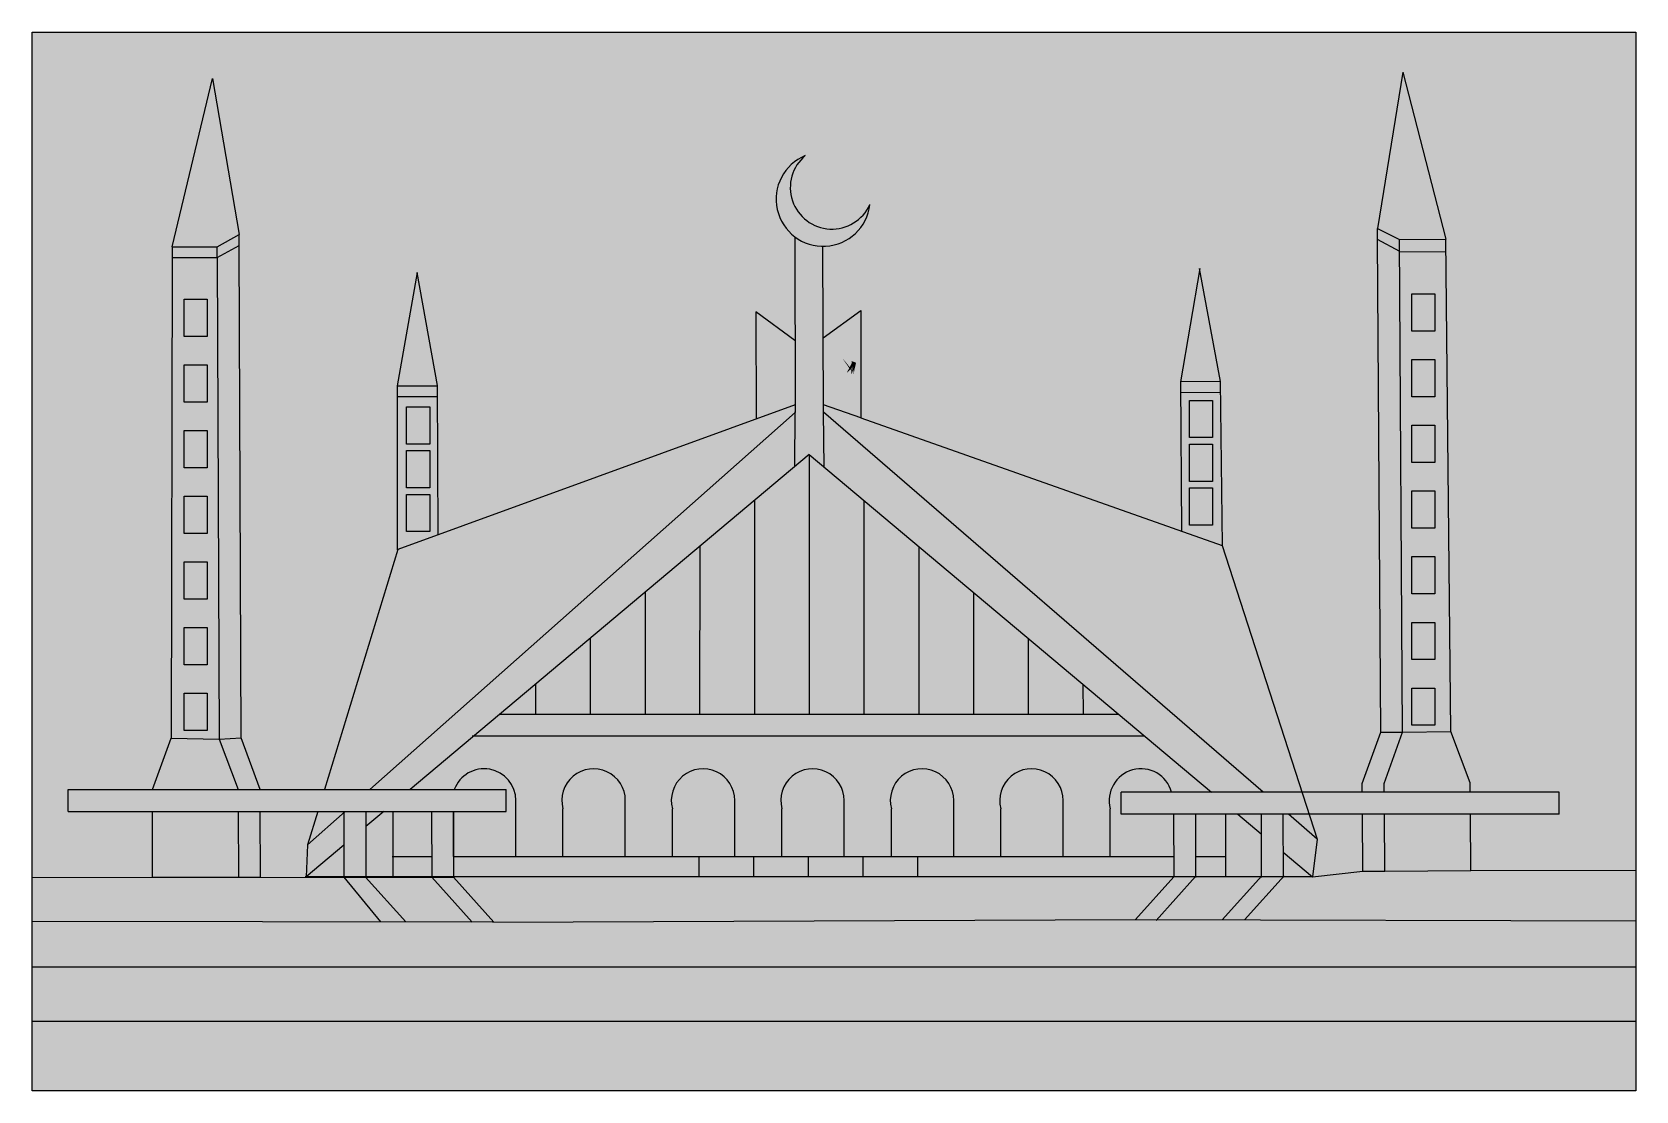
# Model space of a CAD drawing. Header units: inches. Extents: x -2.1 to 12.6, y -0.8 to 8.9.
import ezdxf

# ---------------------------------------------------------------- set-up
doc = ezdxf.new("R2010")
doc.units = ezdxf.units.IN
doc.header["$MEASUREMENT"] = 0

msp = doc.modelspace()

# ---------------------------------------------------------------- hatches: boundary and pattern name
h = msp.add_hatch(color=256)
h.set_gradient(color1=(8, 33, 8), color2=(14, 6, 249), tint=1, name='CURVED')
h.paths.add_polyline_path([(10.191, 7.065), (10.421, 8.494), (10.814, 6.97), (10.86, 2.47), (11.036, 2.002), (11.037, 1.916), (11.849, 1.916), (11.849, 1.716), (11.039, 1.716), (11.044, 1.202), (12.551, 1.205), (12.551, 8.861), (-2.099, 8.861), (-2.099, 1.138), (-1, 1.139), (-1, 1.74), (-1.77, 1.74), (-1.77, 1.94), (-1, 1.94), (-0.829, 2.41), (-0.82, 6.8), (-0.82, 6.9), (-0.452, 8.438), (-0.206, 7.011), (-0.206, 6.911), (-0.188, 2.412), (-0.015, 1.94), (0.571, 1.94), (1.24, 4.128), (1.24, 5.63), (1.42, 6.651), (1.604, 5.63), (1.604, 5.63), (1.609, 4.266), (4.87, 5.454), (4.867, 6.991, -0.580804), (4.963, 7.732, 1.255746), (5.554, 7.285, -0.381837), (5.125, 6.904), (5.13, 5.39), (5.13, 5.387), (9.146, 1.916), (9.503, 1.916), (8.773, 4.171), (8.403, 4.301), (8.394, 5.665), (8.394, 5.665), (8.568, 6.688), (8.758, 5.669), (8.774, 4.167), (9.503, 1.916), (10.052, 1.916), (10.052, 1.994), (10.22, 2.465), (10.192, 6.965)])
h = msp.add_hatch(color=256)
h.set_gradient(color1=(0, 204, 204), color2=(194, 194, 0), tint=1)
h.paths.add_polyline_path([(-0.452, 8.438), (-0.82, 6.9), (-0.41, 6.9), (-0.206, 7.011)])
h = msp.add_hatch(color=256)
h.set_gradient(color1=(0, 204, 204), color2=(194, 194, 0), tint=1)
h.paths.add_polyline_path([(10.191, 7.065), (10.392, 6.966), (10.814, 6.97), (10.421, 8.494)])
edge = h.paths.add_edge_path()
edge.add_line((10.393, 6.853), (10.815, 6.856))
edge.add_line((10.396, 6.855), (10.192, 6.965))
edge.add_line((10.192, 6.965), (10.191, 7.065))
edge.add_line((10.22, 2.465), (10.192, 6.965))
edge.add_line((10.42, 2.466), (10.392, 6.966))
edge.add_line((10.86, 2.47), (10.814, 6.97))
h = msp.add_hatch(color=0)
h.set_gradient(color1=(252, 206, 2), one_color=1, tint=1)
h.paths.add_polyline_path([(4.963, 7.732, 1.750992), (5.554, 7.285, -1.255746)])
h = msp.add_hatch(color=256)
h.set_gradient(color1=(0, 204, 204), color2=(95, 153, 76), tint=1)
h.paths.add_polyline_path([(10.392, 6.966), (10.191, 7.065), (10.192, 6.965), (10.392, 6.858)])
h.paths.add_polyline_path([(10.814, 6.97), (10.392, 6.966), (10.392, 6.858), (10.401, 6.853), (10.815, 6.856)])
h = msp.add_hatch(color=256)
h.set_gradient(color1=(0, 204, 204), color2=(95, 153, 76), tint=1)
h.paths.add_polyline_path([(-0.41, 6.9), (-0.82, 6.9), (-0.82, 6.8), (-0.41, 6.8)])
h.paths.add_polyline_path([(-0.206, 6.911), (-0.206, 7.011), (-0.41, 6.9), (-0.41, 6.8)])
h = msp.add_hatch(color=256)
h.set_gradient(color1=(0, 80, 107), color2=(127, 255, 191), tint=1, name='CURVED')
h.paths.add_polyline_path([(-0.206, 6.911), (-0.41, 6.8), (-0.39, 2.4), (-0.188, 2.412)])
h.paths.add_polyline_path([(10.392, 6.858), (10.192, 6.965), (10.22, 2.465), (10.42, 2.466)])
h.paths.add_polyline_path([(10.815, 6.856), (10.392, 6.853), (10.42, 2.466), (10.86, 2.47)])
h.paths.add_polyline_path([(10.505, 5.868), (10.716, 5.868), (10.716, 5.528), (10.505, 5.528)], flags=16)
h.paths.add_polyline_path([(10.505, 6.128), (10.505, 6.468), (10.716, 6.468), (10.716, 6.128)], flags=16)
h.paths.add_polyline_path([(10.505, 5.268), (10.716, 5.268), (10.716, 4.928), (10.505, 4.928)], flags=16)
h.paths.add_polyline_path([(10.505, 4.668), (10.716, 4.668), (10.716, 4.328), (10.505, 4.328)], flags=16)
h.paths.add_polyline_path([(10.505, 4.068), (10.716, 4.068), (10.716, 3.728), (10.505, 3.728)], flags=16)
h.paths.add_polyline_path([(10.505, 3.468), (10.716, 3.468), (10.716, 3.128), (10.505, 3.128)], flags=16)
h.paths.add_polyline_path([(10.505, 2.868), (10.716, 2.868), (10.716, 2.528), (10.505, 2.528)], flags=16)
h = msp.add_hatch(color=256)
h.set_gradient(color1=(210, 227, 28), color2=(255, 255, 127), tint=1, name='CYLINDER')
h.paths.add_polyline_path([(4.87, 5.385), (4.87, 5.385), (4.869, 4.89), (5, 5), (5.137, 4.885), (5.13, 5.39), (5.125, 6.904, -0.162363), (4.867, 6.991)])
h = msp.add_hatch(color=256)
h.set_gradient(color1=(0, 80, 107), color2=(127, 255, 191), tint=1, name='CURVED')
h.paths.add_polyline_path([(-0.41, 6.8), (-0.82, 6.8), (-0.829, 2.41), (-0.39, 2.4)])
h.paths.add_polyline_path([(-0.5, 6.42), (-0.5, 6.08), (-0.711, 6.08), (-0.711, 6.42)], flags=16)
h.paths.add_polyline_path([(-0.5, 5.82), (-0.5, 5.48), (-0.711, 5.48), (-0.711, 5.82)], flags=16)
h.paths.add_polyline_path([(-0.5, 5.22), (-0.5, 4.88), (-0.711, 4.88), (-0.711, 5.22)], flags=16)
h.paths.add_polyline_path([(-0.5, 4.62), (-0.5, 4.28), (-0.711, 4.28), (-0.711, 4.62)], flags=16)
h.paths.add_polyline_path([(-0.5, 4.02), (-0.5, 3.68), (-0.711, 3.68), (-0.711, 4.02)], flags=16)
h.paths.add_polyline_path([(-0.5, 3.42), (-0.5, 3.08), (-0.711, 3.08), (-0.711, 3.42)], flags=16)
h.paths.add_polyline_path([(-0.5, 2.82), (-0.5, 2.48), (-0.711, 2.48), (-0.711, 2.82)], flags=16)
h = msp.add_hatch(color=256)
h.set_gradient(color1=(0, 191, 255), color2=(63, 255, 0), tint=1)
h.paths.add_polyline_path([(1.42, 6.651), (1.24, 5.63), (1.604, 5.63), (1.604, 5.631)])
h = msp.add_hatch(color=256)
h.set_gradient(color1=(0, 191, 255), color2=(63, 255, 0), tint=1)
h.paths.add_polyline_path([(8.568, 6.688), (8.394, 5.666), (8.394, 5.665), (8.758, 5.669)])
h = msp.add_hatch(color=256)
h.set_gradient(one_color=1, tint=1)
h.paths.add_polyline_path([(10.716, 6.468), (10.505, 6.468), (10.505, 6.128), (10.716, 6.128)])
h.paths.add_polyline_path([(10.716, 5.868), (10.505, 5.868), (10.505, 5.528), (10.716, 5.528)])
h.paths.add_polyline_path([(10.716, 5.268), (10.505, 5.268), (10.505, 4.928), (10.716, 4.928)])
h.paths.add_polyline_path([(10.716, 4.668), (10.505, 4.668), (10.505, 4.328), (10.716, 4.328)])
h.paths.add_polyline_path([(10.716, 4.068), (10.505, 4.068), (10.505, 3.728), (10.716, 3.728)])
h.paths.add_polyline_path([(10.716, 3.468), (10.505, 3.468), (10.505, 3.128), (10.716, 3.128)])
h.paths.add_polyline_path([(10.716, 2.868), (10.505, 2.868), (10.505, 2.528), (10.716, 2.528)])
h = msp.add_hatch(color=256)
h.set_gradient(one_color=1, tint=1)
h.paths.add_polyline_path([(-0.711, 6.42), (-0.5, 6.42), (-0.5, 6.08), (-0.711, 6.08)])
h.paths.add_polyline_path([(-0.711, 5.82), (-0.5, 5.82), (-0.5, 5.48), (-0.711, 5.48)])
h.paths.add_polyline_path([(-0.711, 5.22), (-0.5, 5.22), (-0.5, 4.88), (-0.711, 4.88)])
h.paths.add_polyline_path([(-0.711, 4.62), (-0.5, 4.62), (-0.5, 4.28), (-0.711, 4.28)])
h.paths.add_polyline_path([(-0.711, 4.02), (-0.5, 4.02), (-0.5, 3.68), (-0.711, 3.68)])
h.paths.add_polyline_path([(-0.711, 3.42), (-0.5, 3.42), (-0.5, 3.08), (-0.711, 3.08)])
h = msp.add_hatch(color=256)
h.set_gradient(color1=(0, 153, 204), color2=(42, 168, 0), tint=1, name='CURVED')
h.paths.add_polyline_path([(1.604, 5.63), (1.24, 5.63), (1.24, 5.53), (1.604, 5.53)])
h = msp.add_hatch(color=256)
h.set_gradient(color1=(0, 80, 107), color2=(127, 255, 191), tint=1, name='CURVED')
h.paths.add_polyline_path([(1.604, 5.53), (1.24, 5.53), (1.24, 4.131), (1.609, 4.266)])
h.paths.add_polyline_path([(1.322, 5.437), (1.533, 5.437), (1.533, 5.097), (1.322, 5.097)], flags=16)
h.paths.add_polyline_path([(1.322, 5.037), (1.533, 5.037), (1.533, 4.697), (1.322, 4.697)], flags=16)
h.paths.add_polyline_path([(1.322, 4.637), (1.533, 4.637), (1.533, 4.297), (1.322, 4.297)], flags=16)
h.paths.add_polyline_path([(8.759, 5.569), (8.395, 5.565), (8.403, 4.301), (8.774, 4.17)])
h.paths.add_polyline_path([(8.472, 5.496), (8.683, 5.496), (8.683, 5.156), (8.472, 5.156)], flags=16)
h.paths.add_polyline_path([(8.472, 5.096), (8.683, 5.096), (8.683, 4.756), (8.472, 4.756)], flags=16)
h.paths.add_polyline_path([(8.472, 4.696), (8.683, 4.696), (8.683, 4.356), (8.472, 4.356)], flags=16)
h = msp.add_hatch(color=256)
h.set_gradient(color1=(0, 153, 204), color2=(42, 168, 0), tint=1, name='CURVED')
h.paths.add_polyline_path([(8.758, 5.669), (8.394, 5.665), (8.395, 5.565), (8.759, 5.569)])
h = msp.add_hatch(color=256)
h.set_gradient(color1=(255, 255, 255), color2=(128, 128, 128), tint=1, name='INVHEMISPHERICAL')
h.paths.add_polyline_path([(4.87, 5.385), (4.87, 5.454), (1.241, 4.132), (0.571, 1.94), (0.986, 1.94)])
h = msp.add_hatch(color=256)
h.set_gradient(one_color=1, tint=1)
h.paths.add_polyline_path([(1.533, 5.437), (1.322, 5.437), (1.322, 5.097), (1.533, 5.097)])
h.paths.add_polyline_path([(1.533, 5.037), (1.322, 5.037), (1.322, 4.697), (1.533, 4.697)])
h.paths.add_polyline_path([(1.533, 4.637), (1.322, 4.637), (1.322, 4.297), (1.533, 4.297)])
h = msp.add_hatch(color=256)
h.set_gradient(color1=(255, 255, 255), color2=(128, 128, 128), tint=1, name='INVHEMISPHERICAL')
h.paths.add_polyline_path([(5.13, 5.454), (5.13, 5.388), (9.146, 1.916), (9.503, 1.916), (8.773, 4.171)])
h = msp.add_hatch(color=256)
h.set_gradient(one_color=1, tint=1)
h.paths.add_polyline_path([(8.683, 5.496), (8.472, 5.496), (8.472, 5.156), (8.683, 5.156)])
h.paths.add_polyline_path([(8.683, 5.096), (8.472, 5.096), (8.472, 4.756), (8.683, 4.756)])
h.paths.add_polyline_path([(8.683, 4.696), (8.472, 4.696), (8.472, 4.356), (8.683, 4.356)])
h = msp.add_hatch(color=256)
h.set_gradient(color1=(97, 97, 97), color2=(128, 128, 128), tint=1, name='INVHEMISPHERICAL')
h.paths.add_polyline_path([(4.869, 4.89), (4.87, 5.385), (0.986, 1.94), (1.353, 1.94)])
h = msp.add_hatch(color=256)
h.set_gradient(color1=(97, 97, 97), color2=(128, 128, 128), tint=1, name='INVHEMISPHERICAL')
h.paths.add_polyline_path([(5.131, 5.387), (5.136, 4.886), (8.675, 1.916), (9.146, 1.916)])
h.paths.add_polyline_path([(9.377, 1.716), (9.327, 1.716), (9.328, 1.368), (9.596, 1.143), (9.641, 1.487)])
h = msp.add_hatch(color=256)
h.set_gradient(color1=(224, 224, 224), color2=(232, 232, 232), tint=1, name='INVHEMISPHERICAL')
h.paths.add_polyline_path([(3, 3.322), (2.5, 2.902), (2.5, 2.63), (3, 2.63)])
h.paths.add_polyline_path([(3.5, 3.741), (3, 3.322), (3, 2.63), (3.501, 2.63)])
h.paths.add_polyline_path([(4, 4.161), (3.5, 3.741), (3.501, 2.63), (3.999, 2.63)])
h.paths.add_polyline_path([(4.5, 4.58), (4, 4.161), (3.999, 2.63), (4.499, 2.63)])
h.paths.add_polyline_path([(5, 5), (4.5, 4.58), (4.499, 2.63), (5, 2.63)])
h.paths.add_polyline_path([(5.5, 4.58), (5, 5), (5, 2.63), (5.5, 2.63)])
h.paths.add_polyline_path([(6, 4.161), (5.5, 4.58), (5.5, 2.63), (6, 2.63)])
h.paths.add_polyline_path([(6.5, 3.741), (6, 4.161), (6, 2.63), (6.5, 2.63)])
h.paths.add_polyline_path([(7, 3.322), (6.5, 3.741), (6.5, 2.63), (7, 2.63)])
h.paths.add_polyline_path([(7.5, 2.902), (7, 3.322), (7, 2.63), (7.501, 2.63)])
h.paths.add_polyline_path([(7.5, 2.902), (7.501, 2.63), (7.824, 2.63)])
h = msp.add_hatch(color=256)
h.set_gradient(one_color=1, tint=1)
h.paths.add_polyline_path([(-0.5, 2.82), (-0.711, 2.82), (-0.711, 2.48), (-0.5, 2.48)])
h = msp.add_hatch(color=256)
h.set_gradient(color1=(224, 224, 224), color2=(232, 232, 232), tint=1, name='INVHEMISPHERICAL')
h.paths.add_polyline_path([(2.5, 2.902), (2.176, 2.63), (2.5, 2.63)])
h = msp.add_hatch(color=256)
h.set_gradient(color1=(92, 92, 92), color2=(128, 128, 128), tint=1, name='INVHEMISPHERICAL')
h.paths.add_polyline_path([(7.824, 2.63), (2.176, 2.63), (1.937, 2.43), (8.063, 2.43)])
h = msp.add_hatch(color=256)
h.set_gradient(color1=(0, 168, 224), color2=(87, 255, 171), tint=1, name='INVHEMISPHERICAL')
h.paths.add_polyline_path([(-1, 1.139), (-0.212, 1.139), (-0.215, 1.74), (-1, 1.74)])
h.paths.add_polyline_path([(-0.212, 1.139), (-0.012, 1.139), (-0.015, 1.74), (-0.215, 1.74)])
h.paths.add_polyline_path([(-0.188, 2.412), (-0.39, 2.4), (-0.215, 1.94), (-0.016, 1.94), (-0.016, 1.942)])
h = msp.add_hatch(color=256)
h.set_gradient(color1=(0, 168, 224), color2=(87, 255, 171), tint=1, name='INVHEMISPHERICAL')
h.paths.add_polyline_path([(-0.39, 2.4), (-0.829, 2.41), (-1, 1.94), (-0.216, 1.94), (-0.216, 1.942)])
h = msp.add_hatch(color=256)
h.set_gradient(color1=(224, 224, 224), color2=(232, 232, 232), tint=1, name='INVHEMISPHERICAL')
h.paths.add_polyline_path([(8.063, 2.43), (1.937, 2.43), (1.353, 1.94), (1.758, 1.94, -0.837827), (2.32, 1.84), (2.32, 1.33), (2.75, 1.33), (2.75, 1.765, -1.141187), (3.32, 1.84), (3.32, 1.33), (3.75, 1.33), (3.75, 1.765, -1.141187), (4.32, 1.84), (4.32, 1.33), (4.75, 1.33), (4.75, 1.765, -1.141187), (5.32, 1.84), (5.32, 1.33), (5.75, 1.33), (5.75, 1.765, -1.141187), (6.32, 1.84), (6.32, 1.33), (6.75, 1.33), (6.75, 1.765, -1.141187), (7.32, 1.84), (7.32, 1.33), (7.75, 1.33), (7.75, 1.765, -0.998931), (8.31, 1.916), (8.675, 1.916)])
h.paths.add_polyline_path([(1.55, 1.74), (1.2, 1.74), (1.2, 1.33), (1.551, 1.33)])
h.paths.add_polyline_path([(8.805, 1.716), (8.528, 1.716), (8.529, 1.33), (8.805, 1.33)])
h = msp.add_hatch(color=256)
h.set_gradient(color1=(0, 168, 224), color2=(87, 255, 171), tint=1, name='INVHEMISPHERICAL')
h.paths.add_polyline_path([(10.42, 2.466), (10.22, 2.465), (10.052, 1.994), (10.052, 1.916), (10.252, 1.916), (10.252, 1.995)])
h.paths.add_polyline_path([(10.86, 2.47), (10.42, 2.466), (10.252, 1.995), (10.252, 1.916), (11.037, 1.916), (11.036, 2.002)])
h.paths.add_polyline_path([(11.039, 1.716), (10.254, 1.716), (10.257, 1.195), (11.044, 1.202)])
h.paths.add_polyline_path([(10.254, 1.716), (10.054, 1.716), (10.057, 1.194), (10.257, 1.195)])
h = msp.add_hatch(color=256)
h.set_gradient(color1=(0, 255, 255), color2=(0, 255, 0), tint=1)
h.paths.add_polyline_path([(2.32, 1.84, 0.837827), (1.758, 1.94), (2.23, 1.94), (2.23, 1.74), (1.75, 1.74), (1.75, 1.33), (2.32, 1.33)])
h = msp.add_hatch(color=256)
h.set_gradient(color1=(0, 255, 255), color2=(0, 255, 0), tint=1)
h.paths.add_polyline_path([(3.32, 1.84, 1.141187), (2.75, 1.765), (2.75, 1.33), (3.32, 1.33)])
h = msp.add_hatch(color=256)
h.set_gradient(color1=(0, 255, 255), color2=(0, 255, 0), tint=1)
h.paths.add_polyline_path([(4.32, 1.84, 1.141187), (3.75, 1.765), (3.75, 1.33), (4.32, 1.33)])
h = msp.add_hatch(color=256)
h.set_gradient(color1=(0, 255, 255), color2=(0, 255, 0), tint=1)
h.paths.add_polyline_path([(5.32, 1.84, 1.141187), (4.75, 1.765), (4.75, 1.33), (5.32, 1.33)])
h = msp.add_hatch(color=256)
h.set_gradient(color1=(0, 255, 255), color2=(0, 255, 0), tint=1)
h.paths.add_polyline_path([(6.32, 1.84, 1.141187), (5.75, 1.765), (5.75, 1.33), (6.32, 1.33)])
h = msp.add_hatch(color=256)
h.set_gradient(color1=(0, 255, 255), color2=(0, 255, 0), tint=1)
h.paths.add_polyline_path([(7.32, 1.84, 1.141187), (6.75, 1.765), (6.75, 1.33), (7.32, 1.33)])
h = msp.add_hatch(color=256)
h.set_gradient(color1=(0, 255, 255), color2=(0, 255, 0), tint=1)
h.paths.add_polyline_path([(8.328, 1.716), (7.849, 1.716), (7.849, 1.916), (8.31, 1.916, 0.998931), (7.75, 1.765), (7.75, 1.33), (8.329, 1.33)])
h = msp.add_hatch(color=256)
h.set_gradient(color1=(3, 3, 3), color2=(71, 71, 71), tint=1, name='INVHEMISPHERICAL')
h.paths.add_polyline_path([(2.23, 1.74), (2.23, 1.94), (-1.77, 1.94), (-1.77, 1.74)])
h.paths.add_polyline_path([(0.748, 1.143), (0.949, 1.143), (0.951, 1.74), (0.76, 1.74), (0.748, 1.729)])
h.paths.add_polyline_path([(1.75, 1.73), (1.75, 1.74), (1.55, 1.74), (1.551, 1.143), (1.75, 1.143)])
h.paths.add_polyline_path([(1.75, 1.14), (1.553, 1.14), (1.922, 0.73), (2.11, 0.73), (2.119, 0.73)])
h.paths.add_polyline_path([(0.947, 1.14), (0.749, 1.14), (1.082, 0.731), (1.315, 0.731)])
h = msp.add_hatch(color=256)
h.set_gradient(color1=(3, 3, 3), color2=(71, 71, 71), tint=1, name='INVHEMISPHERICAL')
h.paths.add_polyline_path([(9.567, 1.716), (9.503, 1.916), (7.849, 1.916), (7.849, 1.716)])
h.paths.add_polyline_path([(8.528, 1.716), (8.328, 1.716), (8.329, 1.143), (8.527, 1.143), (8.529, 1.145)])
h.paths.add_polyline_path([(9.129, 1.143), (9.329, 1.143), (9.327, 1.716), (9.127, 1.716)])
h.paths.add_polyline_path([(8.773, 0.751), (8.977, 0.75), (9.329, 1.141), (9.329, 1.143), (9.126, 1.143)])
h.paths.add_polyline_path([(7.979, 0.753), (8.176, 0.752), (8.527, 1.143), (8.33, 1.143)])
h = msp.add_hatch(color=256)
h.set_gradient(color1=(3, 3, 3), color2=(71, 71, 71), tint=1, name='INVHEMISPHERICAL')
h.paths.add_polyline_path([(11.849, 1.916), (9.503, 1.916), (9.567, 1.716), (11.849, 1.716)])
h = msp.add_hatch(color=256)
h.set_gradient(color1=(8, 33, 8), color2=(14, 6, 249), tint=1, name='CURVED')
h.paths.add_polyline_path([(0.51, 1.74), (-0.015, 1.74), (-0.012, 1.139), (0.399, 1.139), (0.404, 1.143), (0.417, 1.435)])
h.paths.add_polyline_path([(10.054, 1.716), (9.567, 1.716), (9.641, 1.487), (9.596, 1.143), (10.057, 1.194)])
h = msp.add_hatch(color=256)
h.set_gradient(color1=(97, 97, 97), color2=(128, 128, 128), tint=1, name='INVHEMISPHERICAL')
h.paths.add_polyline_path([(0.951, 1.74), (0.951, 1.602), (1.115, 1.74)])
h.paths.add_polyline_path([(0.748, 1.433), (0.748, 1.729), (0.417, 1.435), (0.404, 1.143)])
h = msp.add_hatch(color=256)
h.set_gradient(color1=(255, 255, 255), color2=(128, 128, 128), tint=1, name='INVHEMISPHERICAL')
h.paths.add_polyline_path([(0.748, 1.729), (0.748, 1.74), (0.51, 1.74), (0.417, 1.435)])
h = msp.add_hatch(color=256)
h.set_gradient(color1=(0, 255, 255), color2=(173, 173, 173), tint=1)
h.paths.add_polyline_path([(1.2, 1.74), (1.115, 1.74), (0.951, 1.602), (0.949, 1.143), (1.2, 1.143)])
h = msp.add_hatch(color=256)
h.set_gradient(color1=(0, 255, 255), color2=(173, 173, 173), tint=1)
h.paths.add_polyline_path([(9.128, 1.537), (8.914, 1.716), (8.805, 1.716), (8.805, 1.143), (9.126, 1.143), (9.129, 1.146)])
h = msp.add_hatch(color=256)
h.set_gradient(color1=(97, 97, 97), color2=(128, 128, 128), tint=1, name='INVHEMISPHERICAL')
h.paths.add_polyline_path([(9.127, 1.716), (8.914, 1.716), (9.128, 1.537)])
h = msp.add_hatch(color=256)
h.set_gradient(color1=(255, 255, 255), color2=(128, 128, 128), tint=1, name='INVHEMISPHERICAL')
h.paths.add_polyline_path([(9.567, 1.716), (9.377, 1.716), (9.641, 1.487)])
h = msp.add_hatch(color=256)
h.set_gradient(color1=(0, 255, 255), color2=(173, 173, 173), tint=1)
h.paths.add_polyline_path([(0.748, 1.433), (0.404, 1.143), (0.748, 1.143)])
h = msp.add_hatch(color=256)
h.set_gradient(color1=(173, 173, 173), tint=1, name='SPHERICAL')
h.paths.add_polyline_path([(1.551, 1.33), (1.2, 1.33), (1.2, 1.143), (1.551, 1.143)])
h = msp.add_hatch(color=256)
h.set_gradient(color1=(173, 173, 173), tint=1, name='SPHERICAL')
h.paths.add_polyline_path([(3.99, 1.33), (1.75, 1.33), (1.75, 1.143), (3.99, 1.143)])
h = msp.add_hatch(color=256)
h.set_gradient(color1=(124, 18, 237), color2=(210, 45, 199), tint=1)
h.paths.add_polyline_path([(4.49, 1.33), (3.99, 1.33), (3.99, 1.143), (4.492, 1.143)])
h.paths.add_polyline_path([(4.99, 1.33), (4.49, 1.33), (4.492, 1.143), (4.989, 1.143)])
h.paths.add_polyline_path([(5.49, 1.33), (4.99, 1.33), (4.989, 1.143), (5.491, 1.143)])
h.paths.add_polyline_path([(5.99, 1.33), (5.49, 1.33), (5.491, 1.143), (5.99, 1.143)])
h = msp.add_hatch(color=256)
h.set_gradient(color1=(173, 173, 173), tint=1, name='SPHERICAL')
h.paths.add_polyline_path([(8.329, 1.33), (5.99, 1.33), (5.99, 1.143), (8.329, 1.143)])
h = msp.add_hatch(color=256)
h.set_gradient(color1=(173, 173, 173), tint=1, name='SPHERICAL')
h.paths.add_polyline_path([(8.805, 1.33), (8.529, 1.33), (8.529, 1.143), (8.805, 1.143)])
h = msp.add_hatch(color=256)
h.set_gradient(color1=(0, 255, 255), color2=(173, 173, 173), tint=1)
h.paths.add_polyline_path([(9.328, 1.368), (9.329, 1.143), (9.596, 1.143)])
h = msp.add_hatch(color=256)
h.set_gradient(color1=(8, 33, 8), color2=(20, 235, 217), tint=1, name='INVCURVED')
h.paths.add_polyline_path([(12.551, 1.205), (11.044, 1.202), (10.257, 1.195), (10.057, 1.194), (9.596, 1.143), (9.331, 1.143), (8.977, 0.75), (12.551, 0.74)])
h = msp.add_hatch(color=256)
h.set_gradient(color1=(8, 33, 8), color2=(20, 235, 217), tint=1, name='INVCURVED')
h.paths.add_polyline_path([(0.749, 1.14), (-2.099, 1.138), (-2.099, 0.735), (1.082, 0.731)])
h = msp.add_hatch(color=256)
h.set_gradient(color1=(8, 33, 8), color2=(20, 235, 217), tint=1, name='INVCURVED')
h.paths.add_polyline_path([(1.553, 1.14), (0.947, 1.14), (1.315, 0.731), (1.922, 0.73)])
h = msp.add_hatch(color=256)
h.set_gradient(color1=(8, 33, 8), color2=(20, 235, 217), tint=1, name='INVCURVED')
h.paths.add_polyline_path([(8.329, 1.142), (8.329, 1.143), (1.75, 1.143), (1.75, 1.14), (2.119, 0.73), (7.979, 0.753)])
h = msp.add_hatch(color=256)
h.set_gradient(color1=(8, 33, 8), color2=(20, 235, 217), tint=1, name='INVCURVED')
h.paths.add_polyline_path([(9.126, 1.143), (8.527, 1.143), (8.176, 0.752), (8.773, 0.751)])
h = msp.add_hatch(color=256)
h.set_gradient(color1=(8, 33, 8), color2=(83, 240, 15), tint=1, name='INVCURVED')
h.paths.add_polyline_path([(12.551, 0.74), (7.981, 0.753), (2.119, 0.73), (2.119, 0.73), (-2.099, 0.735), (-2.099, 0.321), (12.551, 0.322)])
h.paths.add_polyline_path([(12.551, 0.322), (-2.099, 0.321), (-2.099, -0.177), (12.551, -0.177)])
h.paths.add_polyline_path([(12.551, -0.177), (-2.099, -0.177), (-2.099, -0.813), (12.551, -0.813)])

# ---------------------------------------------------------------- linework, layer by layer
for p, q in [((-0.82, 6.9), (-0.452, 8.438)), ((-0.452, 8.438), (-0.206, 7.011)), ((10.421, 8.494), (10.191, 7.065)), ((10.421, 8.494), (10.814, 6.97)), ((10.192, 6.965), (10.191, 7.065)), ((10.191, 7.065), (10.392, 6.966)), ((-0.82, 6.9), (-0.41, 6.9)), ((-0.82, 6.9), (-0.82, 6.8)), ((-0.41, 6.9), (-0.206, 7.011)), ((-0.41, 6.8), (-0.206, 6.911)), ((-0.41, 6.8), (-0.41, 6.9)), ((-0.206, 6.911), (-0.206, 7.011)), ((-0.188, 2.412), (-0.206, 6.911)), ((4.867, 6.991), (4.87, 5.385)), ((5.13, 5.39), (5.125, 6.904)), ((10.22, 2.465), (10.192, 6.965)), ((10.396, 6.855), (10.192, 6.965)), ((10.392, 6.966), (10.814, 6.97)), ((10.42, 2.466), (10.392, 6.966)), ((10.86, 2.47), (10.814, 6.97)), ((-0.82, 6.8), (-0.829, 2.41)), ((-0.82, 6.8), (-0.41, 6.8)), ((-0.41, 6.8), (-0.39, 2.4)), ((10.393, 6.853), (10.815, 6.856)), ((1.24, 5.63), (1.422, 6.664)), ((1.604, 5.631), (1.418, 6.664)), ((8.394, 5.666), (8.57, 6.701)), ((8.758, 5.669), (8.566, 6.701)), ((4.869, 6.042, 1), (4.513, 6.305, 1)), ((4.513, 6.305, 0.998), (4.515, 5.324, 0.201)), ((5.128, 6.066, 1), (5.47, 6.317, 1)), ((5.47, 6.317, 1), (5.471, 5.334, 0.16)), ((1.24, 4.13), (1.24, 5.63)), ((1.24, 5.63), (1.604, 5.63)), ((1.609, 4.266), (1.604, 5.631)), ((8.758, 5.669), (8.394, 5.665)), ((8.403, 4.301), (8.394, 5.666)), ((8.759, 5.569), (8.396, 5.565)), ((8.774, 4.169), (8.758, 5.669)), ((1.24, 5.53), (1.604, 5.53)), ((4.87, 5.454), (1.241, 4.132)), ((5.471, 5.335), (5.13, 5.454)), ((0.986, 1.94), (4.87, 5.385)), ((4.869, 4.89), (4.87, 5.39)), ((5.137, 4.885), (5.13, 5.39)), ((9.146, 1.916), (5.13, 5.387)), ((5.36, 5.38), (5.36, 5.38, 1)), ((5.471, 5.335), (8.773, 4.171)), ((5, 5), (1.353, 1.94)), ((5, 5), (8.675, 1.916)), ((5, 5), (5, 2.63)), ((4.5, 4.58), (4.499, 2.63)), ((5.5, 4.58), (5.5, 2.63)), ((1.241, 4.132), (0.571, 1.94)), ((4, 4.161), (3.999, 2.63)), ((6, 4.161), (6, 2.63)), ((8.773, 4.171), (9.641, 1.487)), ((3.5, 3.741), (3.501, 2.63)), ((6.5, 3.741), (6.5, 2.63)), ((3, 3.322), (3, 2.63)), ((7, 3.322), (7, 2.63)), ((2.5, 2.902), (2.5, 2.63)), ((7.5, 2.902), (7.501, 2.63)), ((2.176, 2.63), (7.824, 2.63)), ((-1, 1.94), (-0.829, 2.41)), ((-0.829, 2.41), (-0.39, 2.4)), ((-0.39, 2.4), (-0.188, 2.412)), ((-0.39, 2.4), (-0.216, 1.942)), ((-0.016, 1.942), (-0.188, 2.412)), ((1.92, 2.43), (8.063, 2.43)), ((10.052, 1.994), (10.22, 2.465)), ((10.22, 2.465), (10.42, 2.466)), ((10.252, 1.995), (10.42, 2.466)), ((10.42, 2.466), (10.86, 2.47)), ((11.036, 2.002), (10.86, 2.47)), ((-1.77, 1.94), (2.23, 1.94)), ((-1.77, 1.74), (-1.77, 1.94)), ((-0.216, 1.94), (-0.216, 1.942)), ((-0.016, 1.94), (-0.016, 1.942)), ((2.23, 1.74), (2.23, 1.94)), ((11.849, 1.916), (7.849, 1.916)), ((7.849, 1.716), (7.849, 1.916)), ((10.052, 1.916), (10.052, 1.994)), ((10.252, 1.916), (10.252, 1.995)), ((11.037, 1.916), (11.036, 2.002)), ((11.849, 1.716), (11.849, 1.916)), ((2.32, 1.33), (2.32, 1.84)), ((2.75, 1.33), (2.75, 1.765)), ((3.32, 1.33), (3.32, 1.84)), ((3.75, 1.33), (3.75, 1.765)), ((4.32, 1.33), (4.32, 1.84)), ((4.75, 1.33), (4.75, 1.765)), ((5.32, 1.33), (5.32, 1.84)), ((5.75, 1.33), (5.75, 1.765)), ((6.32, 1.33), (6.32, 1.84)), ((6.75, 1.33), (6.75, 1.765)), ((7.32, 1.33), (7.32, 1.84)), ((7.75, 1.33), (7.75, 1.765)), ((-1.77, 1.74), (2.23, 1.74)), ((-1, 1.14), (-1, 1.74)), ((-0.212, 1.142), (-0.215, 1.74)), ((-0.012, 1.142), (-0.015, 1.74)), ((0.417, 1.435), (0.76, 1.74)), ((0.51, 1.74), (0.417, 1.435)), ((0.748, 1.741), (0.748, 1.14)), ((0.951, 1.74), (0.949, 1.14)), ((1.115, 1.74), (0.951, 1.602)), ((1.2, 1.143), (1.2, 1.74)), ((1.55, 1.74), (1.551, 1.14)), ((1.75, 1.33), (1.75, 1.74)), ((1.75, 1.73), (1.75, 1.143)), ((11.849, 1.716), (7.849, 1.716)), ((8.328, 1.717), (8.329, 1.143)), ((8.528, 1.716), (8.529, 1.136)), ((8.805, 1.143), (8.805, 1.716)), ((8.914, 1.716), (9.128, 1.537)), ((9.127, 1.716), (9.129, 1.136)), ((9.327, 1.716), (9.329, 1.136)), ((9.641, 1.487), (9.377, 1.716)), ((10.057, 1.194), (10.054, 1.716)), ((10.257, 1.195), (10.254, 1.716)), ((11.044, 1.202), (11.039, 1.716)), ((9.641, 1.487), (9.596, 1.143)), ((0.417, 1.435), (0.404, 1.143)), ((0.748, 1.433), (0.404, 1.143)), ((1.19, 1.33), (1.551, 1.33)), ((1.75, 1.33), (8.329, 1.33)), ((3.99, 1.33), (3.99, 1.143)), ((4.49, 1.33), (4.492, 1.143)), ((4.99, 1.33), (4.989, 1.143)), ((5.49, 1.33), (5.491, 1.143)), ((5.99, 1.33), (5.99, 1.143)), ((8.529, 1.33), (8.805, 1.33)), ((9.328, 1.368), (9.596, 1.143)), ((9.596, 1.143), (10.057, 1.194)), ((10.057, 1.194), (10.257, 1.195)), ((10.257, 1.195), (11.044, 1.202)), ((11.044, 1.202), (12.551, 1.205)), ((-2.099, 1.138), (1.75, 1.14)), ((-1, 1.14), (-0.22, 1.14)), ((-0.21, 1.14), (-0.02, 1.14)), ((9.596, 1.143), (0.396, 1.143)), ((0.748, 1.14), (1.083, 0.731)), ((0.947, 1.14), (1.315, 0.731)), ((1.552, 1.14), (1.922, 0.73)), ((1.75, 1.143), (1.75, 1.14)), ((1.75, 1.14), (2.119, 0.73)), ((2.32, 1.14), (2.32, 1.143)), ((2.75, 1.14), (2.75, 1.143)), ((3.32, 1.14), (3.32, 1.143)), ((3.75, 1.14), (3.75, 1.143)), ((4.32, 1.14), (4.32, 1.143)), ((4.75, 1.14), (4.75, 1.143)), ((5.32, 1.14), (5.32, 1.143)), ((5.75, 1.14), (5.75, 1.143)), ((6.32, 1.14), (6.32, 1.143)), ((6.75, 1.14), (6.75, 1.143)), ((7.32, 1.14), (7.32, 1.143)), ((7.75, 1.14), (7.75, 1.143)), ((8.329, 1.142), (7.979, 0.753)), ((8.529, 1.145), (8.168, 0.744)), ((9.134, 1.151), (8.772, 0.75)), ((9.338, 1.151), (8.977, 0.75)), ((2.11, 0.73), (-2.099, 0.735)), ((2.11, 0.73), (7.981, 0.753)), ((7.981, 0.753), (12.551, 0.74)), ((-2.099, 0.321), (12.551, 0.322)), ((-2.099, -0.177), (12.551, -0.177))]:
    msp.add_line(p, q)
for points in [[(-2.099, 8.861), (12.551, 8.861), (12.551, -0.813), (-2.099, -0.813)], [(10.505, 6.468), (10.716, 6.468), (10.716, 6.128), (10.505, 6.128)], [(-0.711, 6.42), (-0.5, 6.42), (-0.5, 6.08), (-0.711, 6.08)], [(10.505, 5.868), (10.716, 5.868), (10.716, 5.528), (10.505, 5.528)], [(-0.711, 5.82), (-0.5, 5.82), (-0.5, 5.48), (-0.711, 5.48)], [(1.322, 5.437), (1.533, 5.437), (1.533, 5.097), (1.322, 5.097)], [(8.472, 5.496), (8.683, 5.496), (8.683, 5.156), (8.472, 5.156)], [(-0.711, 5.22), (-0.5, 5.22), (-0.5, 4.88), (-0.711, 4.88)], [(10.505, 5.268), (10.716, 5.268), (10.716, 4.928), (10.505, 4.928)], [(1.322, 5.037), (1.533, 5.037), (1.533, 4.697), (1.322, 4.697)], [(8.472, 5.096), (8.683, 5.096), (8.683, 4.756), (8.472, 4.756)], [(8.472, 4.696), (8.683, 4.696), (8.683, 4.356), (8.472, 4.356)], [(-0.711, 4.62), (-0.5, 4.62), (-0.5, 4.28), (-0.711, 4.28)], [(1.322, 4.637), (1.533, 4.637), (1.533, 4.297), (1.322, 4.297)], [(10.505, 4.668), (10.716, 4.668), (10.716, 4.328), (10.505, 4.328)], [(-0.711, 4.02), (-0.5, 4.02), (-0.5, 3.68), (-0.711, 3.68)], [(10.505, 4.068), (10.716, 4.068), (10.716, 3.728), (10.505, 3.728)], [(-0.711, 3.42), (-0.5, 3.42), (-0.5, 3.08), (-0.711, 3.08)], [(10.505, 3.468), (10.716, 3.468), (10.716, 3.128), (10.505, 3.128)], [(-0.711, 2.82), (-0.5, 2.82), (-0.5, 2.48), (-0.711, 2.48)], [(10.505, 2.868), (10.716, 2.868), (10.716, 2.528), (10.505, 2.528)]]:
    msp.add_lwpolyline(points, close=True)
for centre, radius, start, end in [((5.127, 7.334), 0.43, 112.3101, 353.3865), ((5.207, 7.441), 0.38, 129.9117, 335.7849), ((2.03, 1.84), 0.29, 0, 159.8287), ((3.03, 1.84), 0.29, 0, 195.0902), ((4.03, 1.84), 0.29, 0, 195.0902), ((5.03, 1.84), 0.29, 0, 195.0902), ((6.03, 1.84), 0.29, 0, 195.0902), ((7.03, 1.84), 0.29, 0, 195.0902), ((8.03, 1.84), 0.29, 15.2127, 195.0902)]:
    msp.add_arc(centre, radius, start, end)
at = {"color": 53, "true_color": 0xc3c559}
for points in [[(4.513, 6.305, 0.998), (4.515, 5.324, 0.998), (4.869, 6.042, 0.998), (4.87, 5.454, 0.998)], [(5.47, 6.317, 1), (5.128, 6.066, 1), (5.13, 5.454, 1), (5.471, 5.334, 1)], [(5.13, 5.454, 1), (5.471, 5.334, 1), (5.47, 6.317, 1), (5.3, 5.886, 1)], [(5.47, 6.317, 1), (5.3, 5.886, 1), (5.47, 5.825, 1), (5.3, 5.886, 1)], [(4.869, 6.042, 0.998), (4.87, 5.454, 0.998), (4.869, 6.042, 0.998), (4.869, 5.748, 0.998)], [(5.13, 5.454, 1), (5.299, 5.7, 1), (5.128, 6.066, 1), (5.3, 5.793, 1)], [(5.128, 6.066, 1), (5.3, 5.793, 1), (5.385, 5.61, 1), (5.47, 5.825, 1)], [(5.375, 5.776, 1), (5.3, 5.886, 1), (5.13, 5.454, 1), (5.299, 5.7, 1)], [(5.47, 5.825, 1), (5.3, 5.886, 1), (5.385, 5.855, 1), (5.385, 5.61, 1)], [(5.392, 5.811, 1), (5.396, 5.767, 1), (5.375, 5.776, 1), (5.3, 5.886, 1)], [(5.406, 5.817, 1), (5.428, 5.84, 1), (5.343, 5.748, 1), (5.39, 5.838, 1)], [(5.422, 5.827, 1), (5.39, 5.838, 1), (5.343, 5.748, 1), (5.396, 5.821, 1)], [(5.343, 5.748, 1), (5.39, 5.838, 1), (5.408, 5.805, 1), (5.396, 5.76, 1)], [(5.343, 5.748, 1), (5.396, 5.821, 1), (5.396, 5.821, 1), (5.409, 5.824, 1)], [(5.385, 5.855, 1), (5.428, 5.84, 1), (5.417, 5.813, 1), (5.382, 5.787, 1)], [(5.396, 5.821, 1), (5.401, 5.834, 1), (5.382, 5.787, 1), (5.396, 5.821, 1)], [(5.382, 5.787, 1), (5.396, 5.821, 1), (5.401, 5.834, 1), (5.408, 5.805, 1)], [(5.417, 5.813, 1), (5.382, 5.787, 1), (5.382, 5.787, 1), (5.385, 5.733, 1)], [(5.382, 5.787, 1), (5.385, 5.733, 1), (5.392, 5.811, 1), (5.396, 5.767, 1)], [(5.385, 5.855, 1), (5.385, 5.61, 1), (5.385, 5.61, 1), (5.47, 5.825, 1)], [(5.406, 5.787, 1), (5.428, 5.84, 1), (5.385, 5.855, 1), (5.417, 5.813, 1)], [(5.385, 5.855, 1), (5.417, 5.813, 1), (5.396, 5.821, 1), (5.417, 5.813, 1)], [(5.406, 5.725, 1), (5.418, 5.823, 1), (5.402, 5.807, 1), (5.385, 5.855, 1)], [(5.402, 5.807, 1), (5.385, 5.855, 1), (5.412, 5.774, 1)], [(5.412, 5.774, 1), (5.412, 5.774, 1), (5.385, 5.855, 1), (5.428, 5.84, 1)], [(5.385, 5.61, 1), (5.47, 5.825, 1), (5.428, 5.84, 1), (5.385, 5.61, 1)], [(5.428, 5.84, 1), (5.385, 5.61, 1), (5.428, 5.84, 1), (5.385, 5.733, 1)], [(5.428, 5.84, 1), (5.385, 5.733, 1), (5.406, 5.787, 1), (5.428, 5.84, 1)], [(5.428, 5.84, 1), (5.406, 5.787, 1), (5.406, 5.817, 1), (5.385, 5.733, 1)], [(5.406, 5.817, 1), (5.385, 5.733, 1), (5.406, 5.817, 1), (5.428, 5.84, 1)], [(5.385, 5.61, 1), (5.47, 5.825, 1), (5.47, 5.825, 1), (5.385, 5.61, 1)], [(5.47, 5.825, 1), (5.385, 5.61, 1), (5.471, 5.335, 1), (5.385, 5.61, 1)], [(5.396, 5.821, 1), (5.417, 5.813, 1), (5.422, 5.827, 1), (5.39, 5.838, 1)], [(5.408, 5.805, 1), (5.396, 5.76, 1), (5.409, 5.839, 1), (5.396, 5.775, 1)], [(5.409, 5.839, 1), (5.396, 5.775, 1), (5.406, 5.725, 1), (5.418, 5.823, 1)], [(5.406, 5.787, 1), (5.406, 5.787, 1), (5.396, 5.821, 1), (5.401, 5.834, 1)], [(5.396, 5.821, 1), (5.409, 5.824, 1), (5.406, 5.787, 1)], [(5.401, 5.834, 1), (5.408, 5.805, 1), (5.406, 5.787, 1), (5.428, 5.84, 1)], [(5.406, 5.787, 1), (5.428, 5.84, 1), (5.428, 5.84, 1), (5.406, 5.787, 1)]]:
    msp.add_solid(points, dxfattribs=at)

doc.saveas('drawing.dxf')
